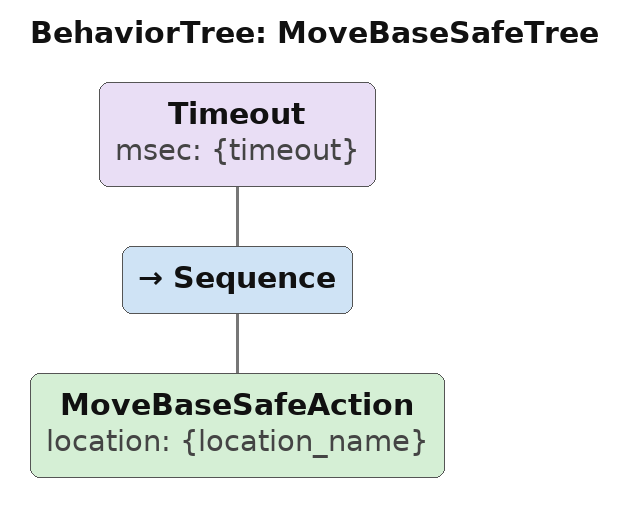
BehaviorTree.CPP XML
<?xml version="1.0" encoding="UTF-8"?>
<root BTCPP_format="4">
  <BehaviorTree ID="MoveBaseSafeTree">
    <Timeout msec="{timeout}">
      <Sequence>
        <MoveBaseSafeAction location="{location_name}"/>
      </Sequence>
    </Timeout>
  </BehaviorTree>

</root>
